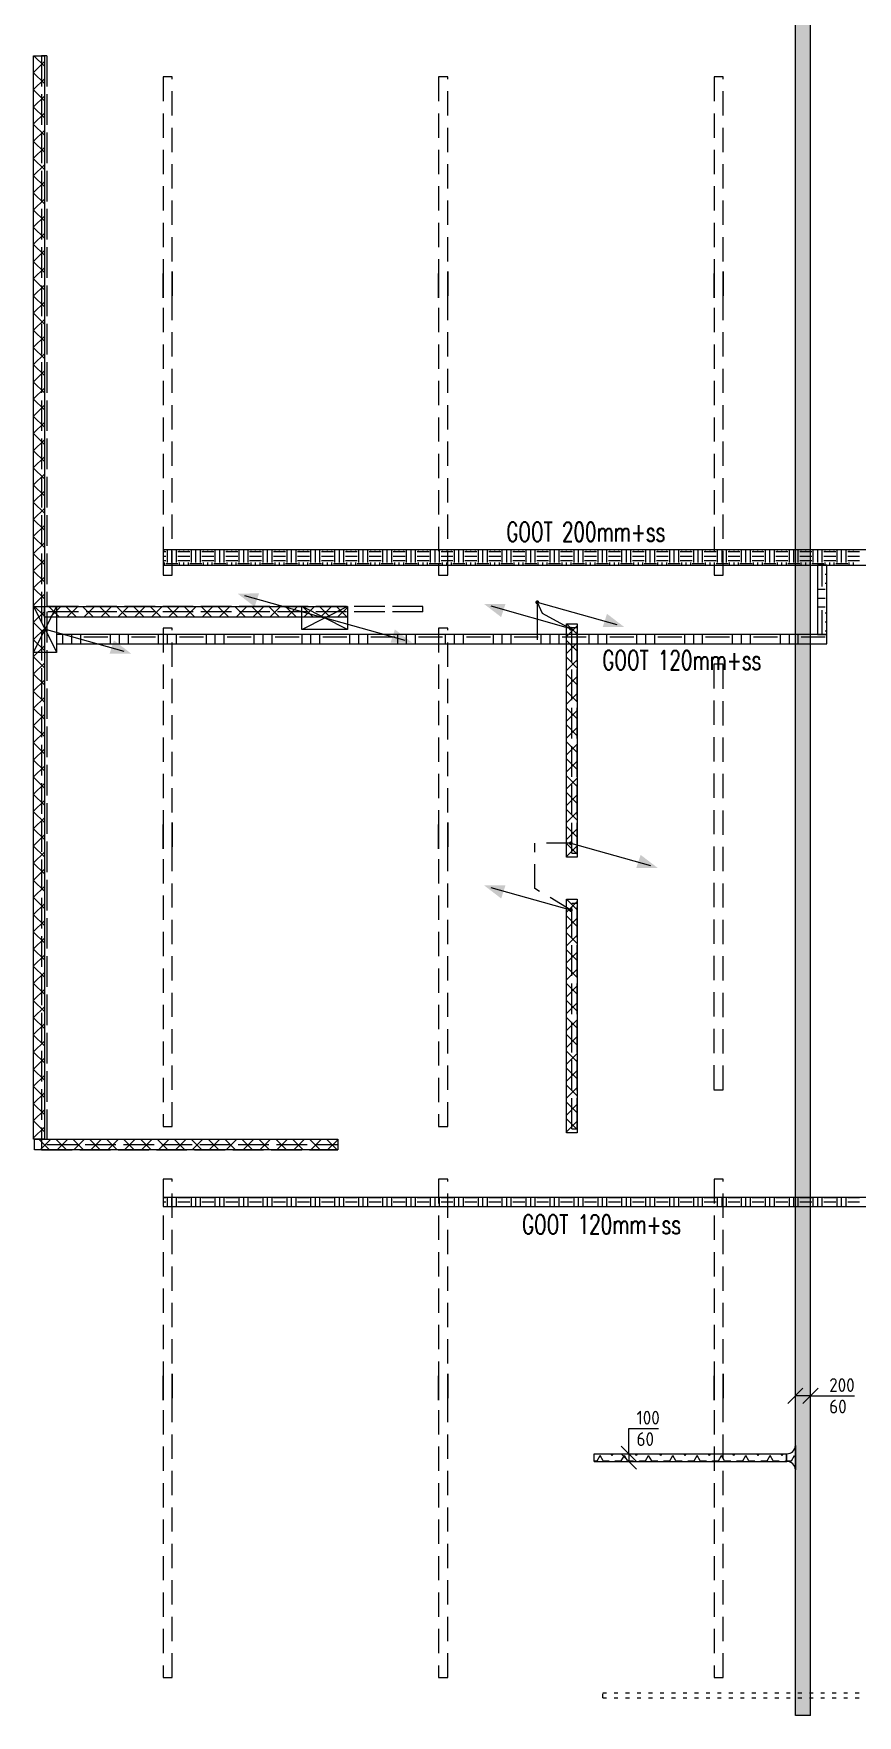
# Model space of a CAD drawing. Header units: millimetres. Extents: x -3262 to 112658, y 0 to 217318.
# Drawn here: x 39773 to 50534, y 37302 to 59273 of the extents above; entities that cross this region are included whole.
import ezdxf

# ---------------------------------------------------------------- set-up
doc = ezdxf.new("R2010")
doc.units = ezdxf.units.MM
doc.header["$LTSCALE"] = 100
for name, pattern in [('E_GOOT3', [5, 4, -1]), ('HIDDEN2', [4.7625, 3.175, -1.5875]), ('SMALL_DASH', [1.5, 0.5, -1])]:
    doc.linetypes.add(name, pattern=pattern)
for name, color, linetype in [('ByLayer', 2, 'Continuous'), ('EL6131--_ENERGIEBEDR (1996)', 2, 'Continuous'), ('EL6131--_GEBOUWINST (1996)', 2, 'Continuous'), ('EL6131--_KG_D', 3, 'Continuous'), ('EL6131--_WG', 3, 'Continuous'), ('EL6131--_WG_D', 3, 'Continuous'), ('EM6131--_KG', 1, 'Continuous')]:
    doc.layers.add(name, color=color, linetype=linetype)
doc.styles.add('buro-018', font='BUROFONT.shx', dxfattribs={"height": 180})
doc.styles.add('CofelyArial', font='arial.ttf')
doc.styles.add('ROMANS', font='ROMANS', dxfattribs={"width": 0.7})
doc.styles.add('STABICAD-018', font='ISOCP.SHX', dxfattribs={"height": 1.8})
pattern_1 = [(0, (-45973.97, 1445.56), (0, 137.48153), [79.375, -79.375]), (60, (-45973.97, 1445.56), (-119.0625, 68.74077), [79.375, -79.375]), (120, (-45934.28, 1514.3), (-119.0625, -68.74077), [79.375, -79.375])]

# ---------------------------------------------------------------- blocks, each defined once
blk = doc.blocks.new('*X65')
at = {"color": 0}
for p, q in [((27466, 35781), (27500, 35781)), ((27480, 35605), (27480, 35762)), ((27500, 35742), (27656, 35742)), ((27500, 35684), (27656, 35684)), ((27500, 35625), (27656, 35625)), ((27520, 35762), (27520, 35800)), ((27520, 35449), (27520, 35605)), ((27578, 35762), (27578, 35800)), ((27578, 35449), (27578, 35605)), ((27637, 35762), (27637, 35800)), ((27637, 35449), (27637, 35605)), ((27656, 35781), (27666, 35781)), ((27466, 35586), (27500, 35586)), ((27466, 35527), (27500, 35527)), ((27466, 35469), (27500, 35469)), ((27480, 35293), (27480, 35449)), ((27500, 35430), (27656, 35430)), ((27656, 35586), (27666, 35586)), ((27656, 35527), (27666, 35527)), ((27656, 35469), (27666, 35469)), ((27466, 35273), (27500, 35273)), ((27466, 35215), (27500, 35215)), ((27466, 35156), (27500, 35156)), ((27500, 35371), (27656, 35371)), ((27500, 35312), (27656, 35312)), ((27520, 35137), (27520, 35293)), ((27578, 35137), (27578, 35293)), ((27637, 35137), (27637, 35293)), ((27656, 35273), (27666, 35273)), ((27656, 35215), (27666, 35215)), ((27656, 35156), (27666, 35156)), ((27466, 34961), (27500, 34961)), ((27480, 34980), (27480, 35137)), ((27500, 35117), (27656, 35117)), ((27500, 35059), (27656, 35059)), ((27500, 35000), (27656, 35000)), ((27520, 34824), (27520, 34980)), ((27578, 34824), (27578, 34980)), ((27637, 34824), (27637, 34980)), ((27656, 34961), (27666, 34961)), ((27466, 34902), (27500, 34902)), ((27466, 34844), (27500, 34844)), ((27480, 34668), (27480, 34824)), ((27500, 34805), (27656, 34805)), ((27500, 34746), (27656, 34746)), ((27656, 34902), (27666, 34902)), ((27656, 34844), (27666, 34844)), ((27466, 34648), (27500, 34648)), ((27466, 34590), (27500, 34590)), ((27466, 34531), (27500, 34531)), ((27480, 34355), (27480, 34512)), ((27500, 34688), (27656, 34688)), ((27520, 34512), (27520, 34668)), ((27578, 34512), (27578, 34668)), ((27637, 34512), (27637, 34668)), ((27656, 34648), (27666, 34648)), ((27656, 34590), (27666, 34590)), ((27656, 34531), (27666, 34531)), ((27466, 34336), (27500, 34336)), ((27466, 34277), (27500, 34277)), ((27500, 34492), (27656, 34492)), ((27500, 34434), (27656, 34434)), ((27500, 34375), (27656, 34375)), ((27520, 34199), (27520, 34355)), ((27578, 34199), (27578, 34355)), ((27637, 34199), (27637, 34355)), ((27656, 34336), (27666, 34336)), ((27656, 34277), (27666, 34277)), ((27466, 34219), (27500, 34219)), ((27480, 34043), (27480, 34199)), ((27500, 34180), (27656, 34180)), ((27500, 34121), (27656, 34121)), ((27500, 34062), (27656, 34062)), ((27656, 34219), (27666, 34219)), ((27466, 34023), (27500, 34023)), ((27466, 33965), (27500, 33965)), ((27466, 33906), (27500, 33906)), ((27480, 33730), (27480, 33887)), ((27500, 33867), (27656, 33867)), ((27520, 33887), (27520, 34043)), ((27578, 33887), (27578, 34043)), ((27637, 33887), (27637, 34043)), ((27656, 34023), (27666, 34023)), ((27656, 33965), (27666, 33965)), ((27656, 33906), (27666, 33906)), ((27466, 33711), (27500, 33711)), ((27466, 33652), (27500, 33652)), ((27500, 33809), (27656, 33809)), ((27500, 33750), (27656, 33750)), ((27520, 33574), (27520, 33730)), ((27578, 33574), (27578, 33730)), ((27637, 33574), (27637, 33730)), ((27656, 33711), (27666, 33711)), ((27656, 33652), (27666, 33652)), ((27466, 33594), (27500, 33594)), ((27466, 33398), (27500, 33398)), ((27480, 33418), (27480, 33574)), ((27500, 33555), (27656, 33555)), ((27500, 33496), (27656, 33496)), ((27500, 33438), (27656, 33438)), ((27520, 33262), (27520, 33418)), ((27578, 33262), (27578, 33418)), ((27637, 33262), (27637, 33418)), ((27656, 33594), (27666, 33594)), ((27656, 33398), (27666, 33398)), ((27466, 33340), (27500, 33340)), ((27466, 33281), (27500, 33281)), ((27480, 33105), (27480, 33262)), ((27500, 33242), (27656, 33242)), ((27500, 33184), (27656, 33184)), ((27656, 33340), (27666, 33340)), ((27656, 33281), (27666, 33281)), ((27466, 33086), (27500, 33086)), ((27466, 33027), (27500, 33027)), ((27466, 32969), (27500, 32969)), ((27500, 33125), (27656, 33125)), ((27520, 32949), (27520, 33105)), ((27578, 32949), (27578, 33105)), ((27637, 32949), (27637, 33105)), ((27656, 33086), (27666, 33086)), ((27656, 33027), (27666, 33027)), ((27656, 32969), (27666, 32969)), ((27466, 32773), (27500, 32773)), ((27480, 32793), (27480, 32949)), ((27500, 32930), (27656, 32930)), ((27500, 32871), (27656, 32871)), ((27500, 32812), (27656, 32812)), ((27520, 32637), (27520, 32793)), ((27578, 32637), (27578, 32793)), ((27637, 32637), (27637, 32793)), ((27656, 32773), (27666, 32773)), ((27466, 32715), (27500, 32715)), ((27466, 32656), (27500, 32656)), ((27480, 32480), (27480, 32637)), ((27500, 32617), (27656, 32617)), ((27500, 32559), (27656, 32559)), ((27656, 32715), (27666, 32715)), ((27656, 32656), (27666, 32656)), ((27466, 32461), (27500, 32461)), ((27466, 32402), (27500, 32402)), ((27466, 32344), (27500, 32344)), ((27480, 32168), (27480, 32324)), ((27500, 32500), (27656, 32500)), ((27500, 32305), (27656, 32305)), ((27520, 32324), (27520, 32480)), ((27578, 32324), (27578, 32480)), ((27637, 32324), (27637, 32480)), ((27656, 32461), (27666, 32461)), ((27656, 32402), (27666, 32402)), ((27656, 32344), (27666, 32344)), ((27466, 32148), (27500, 32148)), ((27466, 32090), (27500, 32090)), ((27500, 32246), (27656, 32246)), ((27500, 32188), (27656, 32188)), ((27520, 32012), (27520, 32168)), ((27578, 32012), (27578, 32168)), ((27637, 32012), (27637, 32168)), ((27656, 32148), (27666, 32148)), ((27656, 32090), (27666, 32090)), ((27466, 32031), (27500, 32031)), ((27480, 31855), (27480, 32012)), ((27500, 31992), (27656, 31992)), ((27500, 31934), (27656, 31934)), ((27500, 31875), (27656, 31875)), ((27656, 32031), (27666, 32031)), ((27466, 31836), (27500, 31836)), ((27466, 31777), (27500, 31777)), ((27466, 31719), (27500, 31719)), ((27480, 31543), (27480, 31699)), ((27500, 31680), (27656, 31680)), ((27520, 31699), (27520, 31855)), ((27578, 31699), (27578, 31855)), ((27637, 31699), (27637, 31855)), ((27656, 31836), (27666, 31836)), ((27656, 31777), (27666, 31777)), ((27656, 31719), (27666, 31719)), ((27466, 31523), (27500, 31523)), ((27466, 31465), (27500, 31465)), ((27500, 31621), (27656, 31621)), ((27500, 31562), (27656, 31562)), ((27520, 31387), (27520, 31543)), ((27578, 31387), (27578, 31543)), ((27637, 31387), (27637, 31543)), ((27656, 31523), (27666, 31523)), ((27656, 31465), (27666, 31465)), ((27466, 31406), (27500, 31406)), ((27466, 31211), (27500, 31211)), ((27480, 31230), (27480, 31387)), ((27500, 31367), (27656, 31367)), ((27500, 31309), (27656, 31309)), ((27500, 31250), (27656, 31250)), ((27520, 31074), (27520, 31230)), ((27578, 31074), (27578, 31230)), ((27637, 31074), (27637, 31230)), ((27656, 31406), (27666, 31406)), ((27656, 31211), (27666, 31211)), ((27466, 31152), (27500, 31152)), ((27466, 31094), (27500, 31094)), ((27480, 30918), (27480, 31074)), ((27500, 31055), (27656, 31055)), ((27500, 30996), (27656, 30996)), ((27656, 31152), (27666, 31152)), ((27656, 31094), (27666, 31094)), ((27466, 30898), (27500, 30898)), ((27466, 30840), (27500, 30840)), ((27466, 30781), (27500, 30781)), ((27480, 30605), (27480, 30762)), ((27500, 30938), (27656, 30938)), ((27520, 30762), (27520, 30918)), ((27578, 30762), (27578, 30918)), ((27637, 30762), (27637, 30918)), ((27656, 30898), (27666, 30898)), ((27656, 30840), (27666, 30840)), ((27656, 30781), (27666, 30781)), ((27466, 30586), (27500, 30586)), ((27500, 30742), (27656, 30742)), ((27500, 30684), (27656, 30684)), ((27500, 30625), (27656, 30625)), ((27520, 30449), (27520, 30605)), ((27578, 30449), (27578, 30605)), ((27637, 30449), (27637, 30605)), ((27656, 30586), (27666, 30586)), ((27466, 30527), (27500, 30527)), ((27466, 30469), (27500, 30469)), ((27480, 30293), (27480, 30449)), ((27500, 30430), (27656, 30430)), ((27500, 30371), (27656, 30371)), ((27656, 30527), (27666, 30527)), ((27656, 30469), (27666, 30469)), ((27466, 30273), (27500, 30273)), ((27466, 30215), (27500, 30215)), ((27466, 30156), (27500, 30156)), ((27480, 29980), (27480, 30137)), ((27500, 30312), (27656, 30312)), ((27500, 30117), (27656, 30117)), ((27520, 30137), (27520, 30293)), ((27578, 30137), (27578, 30293)), ((27637, 30137), (27637, 30293)), ((27656, 30273), (27666, 30273)), ((27656, 30215), (27666, 30215)), ((27656, 30156), (27666, 30156)), ((27466, 29961), (27500, 29961)), ((27466, 29902), (27500, 29902)), ((27500, 30059), (27656, 30059)), ((27500, 30000), (27656, 30000)), ((27520, 29824), (27520, 29980)), ((27578, 29824), (27578, 29980)), ((27637, 29824), (27637, 29980)), ((27656, 29961), (27666, 29961)), ((27656, 29902), (27666, 29902)), ((27466, 29844), (27500, 29844)), ((27480, 29668), (27480, 29824)), ((27500, 29805), (27656, 29805)), ((27500, 29746), (27656, 29746)), ((27500, 29688), (27656, 29688)), ((27520, 29512), (27520, 29668)), ((27578, 29512), (27578, 29668)), ((27637, 29512), (27637, 29668)), ((27656, 29844), (27666, 29844)), ((27466, 29648), (27500, 29648)), ((27466, 29590), (27500, 29590)), ((27466, 29531), (27500, 29531)), ((27480, 29355), (27480, 29512)), ((27500, 29492), (27656, 29492)), ((27656, 29648), (27666, 29648)), ((27656, 29590), (27666, 29590)), ((27656, 29531), (27666, 29531)), ((27466, 29336), (27500, 29336)), ((27466, 29277), (27500, 29277)), ((27500, 29434), (27656, 29434)), ((27500, 29375), (27656, 29375)), ((27520, 29199), (27520, 29355)), ((27578, 29199), (27578, 29355)), ((27637, 29199), (27637, 29355)), ((27656, 29336), (27666, 29336)), ((27656, 29277), (27666, 29277)), ((27466, 29219), (27500, 29219)), ((27466, 29023), (27500, 29023)), ((27480, 29043), (27480, 29199)), ((27500, 29180), (27656, 29180)), ((27500, 29121), (27656, 29121)), ((27500, 29062), (27656, 29062)), ((27520, 28887), (27520, 29043)), ((27578, 28887), (27578, 29043)), ((27637, 28887), (27637, 29043)), ((27656, 29219), (27666, 29219)), ((27656, 29023), (27666, 29023)), ((27466, 28965), (27500, 28965)), ((27466, 28906), (27500, 28906)), ((27480, 28730), (27480, 28887)), ((27500, 28867), (27656, 28867)), ((27500, 28809), (27656, 28809)), ((27656, 28965), (27666, 28965)), ((27656, 28906), (27666, 28906)), ((27466, 28711), (27500, 28711)), ((27466, 28652), (27500, 28652)), ((27466, 28594), (27500, 28594)), ((27480, 28418), (27480, 28574)), ((27500, 28750), (27656, 28750)), ((27520, 28574), (27520, 28730)), ((27578, 28574), (27578, 28730)), ((27637, 28574), (27637, 28730)), ((27656, 28711), (27666, 28711)), ((27656, 28652), (27666, 28652)), ((27656, 28594), (27666, 28594)), ((27466, 28398), (27500, 28398)), ((27500, 28555), (27656, 28555)), ((27500, 28496), (27656, 28496)), ((27500, 28438), (27656, 28438)), ((27520, 28262), (27520, 28418)), ((27578, 28262), (27578, 28418)), ((27637, 28262), (27637, 28418)), ((27656, 28398), (27666, 28398)), ((27466, 28340), (27500, 28340)), ((27466, 28281), (27500, 28281)), ((27480, 28105), (27480, 28262)), ((27500, 28242), (27656, 28242)), ((27500, 28184), (27656, 28184)), ((27500, 28125), (27656, 28125)), ((27656, 28340), (27666, 28340)), ((27656, 28281), (27666, 28281)), ((27466, 28086), (27500, 28086)), ((27466, 28027), (27500, 28027)), ((27466, 27969), (27500, 27969)), ((27480, 27793), (27480, 27949)), ((27500, 27930), (27656, 27930)), ((27520, 27949), (27520, 28105)), ((27578, 27949), (27578, 28105)), ((27637, 27949), (27637, 28105)), ((27656, 28086), (27666, 28086)), ((27656, 28027), (27666, 28027)), ((27656, 27969), (27666, 27969)), ((27466, 27773), (27500, 27773)), ((27466, 27715), (27500, 27715)), ((27500, 27871), (27656, 27871)), ((27500, 27812), (27656, 27812)), ((27520, 27637), (27520, 27793)), ((27578, 27637), (27578, 27793)), ((27637, 27637), (27637, 27793)), ((27656, 27773), (27666, 27773)), ((27656, 27715), (27666, 27715)), ((27466, 27656), (27500, 27656)), ((27480, 27480), (27480, 27637)), ((27500, 27617), (27656, 27617)), ((27500, 27559), (27656, 27559)), ((27500, 27500), (27656, 27500)), ((27520, 27324), (27520, 27480)), ((27578, 27324), (27578, 27480)), ((27637, 27324), (27637, 27480)), ((27656, 27656), (27666, 27656)), ((27466, 27461), (27500, 27461)), ((27466, 27402), (27500, 27402)), ((27466, 27344), (27500, 27344)), ((27480, 27168), (27480, 27324)), ((27500, 27305), (27656, 27305)), ((27500, 27246), (27656, 27246)), ((27656, 27461), (27666, 27461)), ((27656, 27402), (27666, 27402)), ((27656, 27344), (27666, 27344)), ((27466, 27148), (27500, 27148)), ((27466, 27090), (27500, 27090)), ((27466, 27031), (27500, 27031)), ((27500, 27188), (27656, 27188)), ((27520, 27012), (27520, 27168)), ((27578, 27012), (27578, 27168)), ((27637, 27012), (27637, 27168)), ((27656, 27148), (27666, 27148)), ((27656, 27090), (27666, 27090)), ((27656, 27031), (27666, 27031)), ((27466, 26836), (27500, 26836)), ((27480, 26855), (27480, 27012)), ((27500, 26992), (27656, 26992)), ((27500, 26934), (27656, 26934)), ((27500, 26875), (27656, 26875)), ((27520, 26699), (27520, 26855)), ((27578, 26699), (27578, 26855)), ((27637, 26699), (27637, 26855)), ((27656, 26836), (27666, 26836)), ((27466, 26777), (27500, 26777)), ((27656, 26777), (27666, 26777))]:
    blk.add_line(p, q, dxfattribs=at)
blk = doc.blocks.new('*X61')
at = {"color": 0}
for p, q in [((49000, 30550), (48860, 30690)), ((48890, 30550), (49030, 30690)), ((49221, 30550), (49081, 30690)), ((49111, 30550), (49251, 30690)), ((49442, 30550), (49302, 30690)), ((49332, 30550), (49472, 30690)), ((49663, 30550), (49523, 30690)), ((49553, 30550), (49693, 30690)), ((49884, 30550), (49744, 30690)), ((49774, 30550), (49914, 30690)), ((50105, 30550), (49965, 30690)), ((49995, 30550), (50135, 30690)), ((50326, 30550), (50186, 30690)), ((50216, 30550), (50356, 30690)), ((50546, 30550), (50406, 30690)), ((50437, 30550), (50577, 30690)), ((50767, 30550), (50627, 30690)), ((50658, 30550), (50798, 30690)), ((50988, 30550), (50848, 30690)), ((50879, 30550), (51019, 30690)), ((51209, 30550), (51069, 30690)), ((51100, 30550), (51240, 30690)), ((51430, 30550), (51290, 30690)), ((51321, 30550), (51461, 30690)), ((51651, 30550), (51511, 30690)), ((51542, 30550), (51682, 30690)), ((51872, 30550), (51732, 30690)), ((51763, 30550), (51900, 30687))]:
    blk.add_line(p, q, dxfattribs=at)
blk = doc.blocks.new('NV-1')
at = {"layer": 'ByLayer'}
for p, q in [((0, 4), (7.91, 0)), ((0, 0), (7.91, 4))]:
    blk.add_line(p, q, dxfattribs=at)
blk.add_lwpolyline([(0, 0), (8, 0), (8, 4), (0, 4)], close=True, dxfattribs=at)
blk = doc.blocks.new('PIJL-UIT')
at = {"layer": 'ByLayer', "color": 2}
blk.add_line((0, 0), (2.92, 10.41), dxfattribs=at)
blk.add_solid([(3.23, 11.35), (1.51, 9.11), (3.24, 8.54)], dxfattribs=at)
blk = doc.blocks.new('*X66')
at = {"color": 0}
for p, q in [((19825, 37282), (19965, 37422)), ((19965, 37266), (19825, 37406)), ((19825, 37061), (19965, 37201)), ((19965, 37045), (19825, 37185)), ((19825, 36840), (19965, 36980)), ((19965, 36824), (19825, 36964)), ((19825, 36619), (19965, 36759)), ((19965, 36603), (19825, 36743)), ((19825, 36398), (19965, 36538)), ((19965, 36382), (19825, 36522)), ((19825, 36177), (19965, 36317)), ((19965, 36162), (19825, 36302)), ((19825, 35956), (19965, 36096)), ((19965, 35941), (19825, 36081)), ((19825, 35735), (19965, 35875)), ((19965, 35720), (19825, 35860)), ((19825, 35514), (19965, 35654)), ((19965, 35499), (19825, 35639)), ((19825, 35293), (19965, 35433)), ((19965, 35278), (19825, 35418)), ((19825, 35072), (19965, 35212)), ((19965, 35057), (19825, 35197)), ((19825, 34851), (19965, 34991)), ((19965, 34836), (19825, 34976)), ((19825, 34630), (19965, 34770)), ((19965, 34615), (19825, 34755)), ((19825, 34409), (19965, 34549)), ((19965, 34394), (19825, 34534)), ((19825, 34188), (19965, 34328)), ((19965, 34173), (19825, 34313)), ((19825, 33967), (19965, 34107)), ((19965, 33952), (19825, 34092)), ((19825, 33746), (19965, 33886)), ((19965, 33731), (19825, 33871)), ((19825, 33525), (19965, 33665)), ((19958, 33517), (19825, 33650))]:
    blk.add_line(p, q, dxfattribs=at)
blk = doc.blocks.new('*X67')
at = {"color": 0}
for p, q in [((26438, 37109), (26558, 37109)), ((26438, 36992), (26558, 36992)), ((26438, 36875), (26558, 36875)), ((26523, 36523), (26523, 36836)), ((26438, 36484), (26558, 36484)), ((26438, 36367), (26558, 36367)), ((26438, 36250), (26558, 36250)), ((26523, 35898), (26523, 36211)), ((26438, 35859), (26558, 35859)), ((26438, 35742), (26558, 35742)), ((26438, 35625), (26558, 35625)), ((26523, 35273), (26523, 35586)), ((26438, 35234), (26558, 35234)), ((26438, 35117), (26558, 35117)), ((26438, 35000), (26558, 35000)), ((26523, 34648), (26523, 34961)), ((26438, 34609), (26558, 34609)), ((26438, 34492), (26558, 34492)), ((26438, 34375), (26558, 34375)), ((26523, 34023), (26523, 34336)), ((26438, 33984), (26558, 33984)), ((26438, 33867), (26558, 33867)), ((26438, 33750), (26558, 33750)), ((26523, 33398), (26523, 33711)), ((26438, 33359), (26558, 33359)), ((26438, 33242), (26558, 33242)), ((26438, 33125), (26558, 33125)), ((26523, 32773), (26523, 33086)), ((26438, 32734), (26558, 32734)), ((26438, 32617), (26558, 32617)), ((26438, 32500), (26558, 32500)), ((26523, 32148), (26523, 32461)), ((26438, 32109), (26558, 32109)), ((26438, 31992), (26558, 31992)), ((26438, 31875), (26558, 31875)), ((26523, 31523), (26523, 31836)), ((26438, 31484), (26558, 31484)), ((26438, 31367), (26558, 31367)), ((26438, 31250), (26558, 31250)), ((26523, 30898), (26523, 31211)), ((26438, 30859), (26558, 30859)), ((26438, 30742), (26558, 30742)), ((26438, 30625), (26558, 30625)), ((26523, 30273), (26523, 30586)), ((26438, 30234), (26558, 30234)), ((26438, 30117), (26558, 30117)), ((26438, 30000), (26558, 30000)), ((26523, 29648), (26523, 29961)), ((26438, 29609), (26558, 29609)), ((26438, 29492), (26558, 29492)), ((26438, 29375), (26558, 29375)), ((26523, 29023), (26523, 29336)), ((26438, 28984), (26558, 28984)), ((26438, 28867), (26558, 28867)), ((26438, 28750), (26558, 28750)), ((26523, 28398), (26523, 28711)), ((26438, 28359), (26558, 28359)), ((26438, 28242), (26558, 28242)), ((26438, 28125), (26558, 28125)), ((26523, 27773), (26523, 28086)), ((26438, 27734), (26558, 27734)), ((26438, 27617), (26558, 27617)), ((26438, 27500), (26558, 27500)), ((26523, 27148), (26523, 27461))]:
    blk.add_line(p, q, dxfattribs=at)
blk = doc.blocks.new('*X68')
at = {"color": 0}
for p, q in [((26914, 27148), (26914, 27248)), ((27031, 27148), (27031, 27248)), ((27148, 27148), (27148, 27248)), ((26562, 27188), (26875, 27188)), ((26602, 27128), (26602, 27148)), ((26719, 27128), (26719, 27148)), ((26836, 27128), (26836, 27148)), ((27188, 27188), (27466, 27188)), ((27227, 27128), (27227, 27148)), ((27344, 27128), (27344, 27148)), ((27461, 27128), (27461, 27148))]:
    blk.add_line(p, q, dxfattribs=at)
blk = doc.blocks.new('*X70')
at = {"color": 0}
for p, q in [((19084, 35742), (19204, 35742)), ((19084, 35684), (19204, 35684)), ((19084, 35625), (19204, 35625)), ((19141, 35762), (19141, 35800)), ((19141, 35449), (19141, 35605)), ((19199, 35762), (19199, 35800)), ((19199, 35449), (19199, 35605)), ((19084, 35430), (19204, 35430)), ((19084, 35371), (19204, 35371)), ((19084, 35312), (19204, 35312)), ((19141, 35137), (19141, 35293)), ((19199, 35137), (19199, 35293)), ((19084, 35117), (19204, 35117)), ((19084, 35059), (19204, 35059)), ((19084, 35000), (19204, 35000)), ((19141, 34824), (19141, 34980)), ((19199, 34824), (19199, 34980)), ((19084, 34805), (19204, 34805)), ((19084, 34746), (19204, 34746)), ((19084, 34688), (19204, 34688)), ((19141, 34512), (19141, 34668)), ((19199, 34512), (19199, 34668)), ((19084, 34492), (19204, 34492)), ((19084, 34434), (19204, 34434)), ((19084, 34375), (19204, 34375)), ((19141, 34199), (19141, 34355)), ((19199, 34199), (19199, 34355)), ((19084, 34180), (19204, 34180)), ((19084, 34121), (19204, 34121)), ((19084, 34062), (19204, 34062)), ((19084, 33867), (19204, 33867)), ((19141, 33887), (19141, 34043)), ((19199, 33887), (19199, 34043)), ((19084, 33809), (19204, 33809)), ((19084, 33750), (19204, 33750)), ((19141, 33574), (19141, 33730)), ((19199, 33574), (19199, 33730)), ((19084, 33555), (19204, 33555)), ((19084, 33496), (19204, 33496)), ((19084, 33438), (19204, 33438)), ((19141, 33262), (19141, 33418)), ((19199, 33262), (19199, 33418)), ((19084, 33242), (19204, 33242)), ((19084, 33184), (19204, 33184)), ((19084, 33125), (19204, 33125)), ((19141, 32949), (19141, 33105)), ((19199, 32949), (19199, 33105)), ((19084, 32930), (19204, 32930)), ((19084, 32871), (19204, 32871)), ((19084, 32812), (19204, 32812)), ((19141, 32637), (19141, 32793)), ((19199, 32637), (19199, 32793)), ((19084, 32617), (19204, 32617)), ((19084, 32559), (19204, 32559)), ((19084, 32500), (19204, 32500)), ((19084, 32305), (19204, 32305)), ((19141, 32324), (19141, 32480)), ((19199, 32324), (19199, 32480)), ((19084, 32246), (19204, 32246)), ((19084, 32188), (19204, 32188)), ((19141, 32012), (19141, 32168)), ((19199, 32012), (19199, 32168)), ((19084, 31992), (19204, 31992)), ((19084, 31934), (19204, 31934)), ((19084, 31875), (19204, 31875)), ((19084, 31680), (19204, 31680)), ((19141, 31699), (19141, 31855)), ((19199, 31699), (19199, 31855)), ((19084, 31621), (19204, 31621)), ((19084, 31562), (19204, 31562)), ((19141, 31387), (19141, 31543)), ((19199, 31387), (19199, 31543)), ((19084, 31367), (19204, 31367)), ((19084, 31309), (19204, 31309)), ((19084, 31250), (19204, 31250)), ((19141, 31074), (19141, 31230)), ((19199, 31074), (19199, 31230)), ((19084, 31055), (19204, 31055)), ((19084, 30996), (19204, 30996)), ((19084, 30938), (19204, 30938)), ((19141, 30762), (19141, 30918)), ((19199, 30762), (19199, 30918)), ((19084, 30742), (19204, 30742)), ((19084, 30684), (19204, 30684)), ((19084, 30625), (19204, 30625)), ((19141, 30449), (19141, 30605)), ((19199, 30449), (19199, 30605)), ((19084, 30430), (19204, 30430)), ((19084, 30371), (19204, 30371)), ((19084, 30312), (19204, 30312)), ((19084, 30117), (19204, 30117)), ((19141, 30137), (19141, 30293)), ((19199, 30137), (19199, 30293)), ((19084, 30059), (19204, 30059)), ((19084, 30000), (19204, 30000)), ((19141, 29824), (19141, 29980)), ((19199, 29824), (19199, 29980)), ((19084, 29805), (19204, 29805)), ((19084, 29746), (19204, 29746)), ((19084, 29688), (19204, 29688)), ((19141, 29512), (19141, 29668)), ((19199, 29512), (19199, 29668)), ((19084, 29492), (19204, 29492)), ((19084, 29434), (19204, 29434)), ((19084, 29375), (19204, 29375)), ((19141, 29199), (19141, 29355)), ((19199, 29199), (19199, 29355)), ((19084, 29180), (19204, 29180)), ((19084, 29121), (19204, 29121)), ((19084, 29062), (19204, 29062)), ((19141, 28887), (19141, 29043)), ((19199, 28887), (19199, 29043)), ((19084, 28867), (19204, 28867)), ((19084, 28809), (19204, 28809)), ((19084, 28750), (19204, 28750)), ((19141, 28574), (19141, 28730)), ((19199, 28574), (19199, 28730)), ((19084, 28555), (19204, 28555)), ((19084, 28496), (19204, 28496)), ((19084, 28438), (19204, 28438)), ((19141, 28262), (19141, 28418)), ((19199, 28262), (19199, 28418)), ((19084, 28242), (19204, 28242)), ((19084, 28184), (19204, 28184)), ((19084, 28125), (19204, 28125)), ((19084, 27930), (19204, 27930)), ((19141, 27949), (19141, 28105)), ((19199, 27949), (19199, 28105)), ((19084, 27871), (19204, 27871)), ((19084, 27812), (19204, 27812)), ((19141, 27637), (19141, 27793)), ((19199, 27637), (19199, 27793)), ((19084, 27617), (19204, 27617)), ((19084, 27559), (19204, 27559)), ((19084, 27500), (19204, 27500)), ((19141, 27324), (19141, 27480)), ((19199, 27324), (19199, 27480)), ((19084, 27305), (19204, 27305)), ((19084, 27246), (19204, 27246)), ((19084, 27188), (19204, 27188)), ((19141, 27012), (19141, 27168)), ((19199, 27012), (19199, 27168)), ((19084, 26992), (19204, 26992)), ((19084, 26934), (19204, 26934)), ((19084, 26875), (19204, 26875)), ((19141, 26699), (19141, 26855)), ((19199, 26699), (19199, 26855))]:
    blk.add_line(p, q, dxfattribs=at)
blk = doc.blocks.new('*X77')
at = {"color": 0}
for p, q in [((19965, 37477), (19978, 37490)), ((20124, 37350), (19984, 37490)), ((20063, 37350), (20203, 37490)), ((20348, 37350), (20208, 37490)), ((20287, 37350), (20427, 37490)), ((20573, 37350), (20433, 37490)), ((20512, 37350), (20652, 37490)), ((20797, 37350), (20657, 37490)), ((20736, 37350), (20876, 37490)), ((21022, 37350), (20882, 37490)), ((20961, 37350), (21101, 37490)), ((21246, 37350), (21106, 37490)), ((21185, 37350), (21325, 37490)), ((21471, 37350), (21331, 37490)), ((21410, 37350), (21550, 37490)), ((21695, 37350), (21555, 37490)), ((21634, 37350), (21774, 37490)), ((21920, 37350), (21780, 37490)), ((21859, 37350), (21999, 37490)), ((22144, 37350), (22004, 37490)), ((22083, 37350), (22223, 37490)), ((22369, 37350), (22229, 37490)), ((22308, 37350), (22448, 37490)), ((22593, 37350), (22453, 37490)), ((22532, 37350), (22672, 37490)), ((22818, 37350), (22678, 37490)), ((22757, 37350), (22897, 37490)), ((23042, 37350), (22902, 37490)), ((22981, 37350), (23121, 37490)), ((23267, 37350), (23127, 37490)), ((23206, 37350), (23346, 37490)), ((23491, 37350), (23351, 37490)), ((23430, 37350), (23570, 37490)), ((23716, 37350), (23576, 37490)), ((23655, 37350), (23795, 37490)), ((23940, 37350), (23800, 37490)), ((23879, 37350), (24019, 37490)), ((24165, 37350), (24025, 37490)), ((24104, 37350), (24244, 37490)), ((24389, 37350), (24249, 37490)), ((24328, 37350), (24468, 37490)), ((24614, 37350), (24474, 37490)), ((24553, 37350), (24693, 37490)), ((24838, 37350), (24698, 37490)), ((24777, 37350), (24917, 37490)), ((25063, 37350), (24923, 37490)), ((25002, 37350), (25142, 37490)), ((25287, 37350), (25147, 37490)), ((25226, 37350), (25366, 37490)), ((25512, 37350), (25372, 37490)), ((25451, 37350), (25591, 37490)), ((25736, 37350), (25596, 37490)), ((25675, 37350), (25815, 37490)), ((25961, 37350), (25821, 37490)), ((25900, 37350), (26040, 37490)), ((26185, 37350), (26045, 37490)), ((26125, 37350), (26265, 37490)), ((26410, 37350), (26270, 37490)), ((26349, 37350), (26489, 37490)), ((26635, 37350), (26495, 37490)), ((26574, 37350), (26714, 37490)), ((26859, 37350), (26719, 37490)), ((26798, 37350), (26938, 37490)), ((27084, 37350), (26944, 37490)), ((27023, 37350), (27163, 37490)), ((27308, 37350), (27168, 37490)), ((27247, 37350), (27387, 37490)), ((27533, 37350), (27393, 37490)), ((27472, 37350), (27612, 37490)), ((27757, 37350), (27617, 37490)), ((27696, 37350), (27836, 37490)), ((27982, 37350), (27842, 37490)), ((27921, 37350), (28061, 37490)), ((28206, 37350), (28066, 37490)), ((28145, 37350), (28285, 37490)), ((28431, 37350), (28291, 37490)), ((28370, 37350), (28510, 37490)), ((28655, 37350), (28515, 37490)), ((28594, 37350), (28734, 37490)), ((28880, 37350), (28740, 37490)), ((28819, 37350), (28959, 37490)), ((29104, 37350), (28964, 37490)), ((29043, 37350), (29183, 37490)), ((29329, 37350), (29189, 37490)), ((29268, 37350), (29408, 37490)), ((29553, 37350), (29413, 37490)), ((29492, 37350), (29632, 37490)), ((29778, 37350), (29638, 37490)), ((29717, 37350), (29857, 37490)), ((30002, 37350), (29862, 37490)), ((29941, 37350), (30081, 37490)), ((30227, 37350), (30087, 37490)), ((30166, 37350), (30306, 37490)), ((30451, 37350), (30311, 37490)), ((30390, 37350), (30530, 37490)), ((30676, 37350), (30536, 37490)), ((30615, 37350), (30755, 37490)), ((30900, 37350), (30760, 37490)), ((30839, 37350), (30979, 37490)), ((31125, 37350), (30985, 37490)), ((31064, 37350), (31204, 37490)), ((31349, 37350), (31209, 37490)), ((31288, 37350), (31428, 37490)), ((31574, 37350), (31434, 37490)), ((31513, 37350), (31653, 37490)), ((31798, 37350), (31658, 37490)), ((31737, 37350), (31877, 37490)), ((32023, 37350), (31883, 37490)), ((31962, 37350), (32102, 37490)), ((32247, 37350), (32107, 37490)), ((32186, 37350), (32326, 37490)), ((32472, 37350), (32332, 37490)), ((32411, 37350), (32551, 37490)), ((32696, 37350), (32556, 37490)), ((32635, 37350), (32775, 37490)), ((32921, 37350), (32781, 37490)), ((32860, 37350), (33000, 37490)), ((33145, 37350), (33005, 37490)), ((33084, 37350), (33224, 37490)), ((33370, 37350), (33230, 37490)), ((33309, 37350), (33449, 37490)), ((33594, 37350), (33454, 37490)), ((33533, 37350), (33673, 37490)), ((33819, 37350), (33679, 37490)), ((33758, 37350), (33898, 37490)), ((34043, 37350), (33903, 37490)), ((33982, 37350), (34118, 37486))]:
    blk.add_line(p, q, dxfattribs=at)
blk = doc.blocks.new('*U106')
at = {"color": 0, "linetype": 'SMALL_DASH'}
for p, q in [((0, 32, -2700), (6633, 32, -2700)), ((0, -32, -2700), (0, 32, -2700)), ((6633, -32, -2700), (6633, 32, -2700)), ((0, -32, -2700), (6633, -32, -2700))]:
    blk.add_line(p, q, dxfattribs=at)
at = {"color": 1, "style": 'STABICAD-018'}
for tag in ['CODE', 'POSITIONCODE', 'SECTIONCODE']:
    blk.add_attdef(tag, (47207, 37565, 2700), '', height=1.8, dxfattribs=at)
blk = doc.blocks.new('*U107')
at = {"color": 0, "linetype": 'Continuous'}
for p, q in [((0, 100, -2730), (43283, 100, -2730)), ((0, -100, -2730), (0, 100, -2730)), ((0, -100, -2730), (43283, -100, -2730))]:
    blk.add_line(p, q, dxfattribs=at)
at = {"color": 1, "style": 'CofelyArial'}
for tag in ['CODE', 'POSITIONCODE', 'SECTIONCODE']:
    blk.add_attdef(tag, (49824, 37302, 2730), '', height=1.8, dxfattribs=at)
blk = doc.blocks.new('*U159')
at = {"color": 0, "linetype": 'Continuous'}
for p, q in [((-300, -100, -2730), (-100, 100, -2730)), ((0, 0, -2730), (-200, 0, -2730)), ((-100, -100, -2730), (100, 100, -2730)), ((0, 0, -2730), (143, 0, -2730)), ((143, 0, -2730), (572, 0, -2730))]:
    blk.add_line(p, q, dxfattribs=at)
at = {"color": 0, "linetype": 'Continuous', "style": 'STABICAD-018'}
for s, p in [('200', (243, 50, -2730)), ('60', (243, -230, -2730))]:
    blk.add_text(s, height=180, dxfattribs=at).set_placement(p)
at = {"color": 1, "style": 'CofelyArial'}
blk.add_attdef('CODE', (49924, 41477, 2730), '', height=1.8, dxfattribs=at)
blk = doc.blocks.new('*U157')
at = {"color": 0, "linetype": 'Continuous'}
for p, q in [((0, 50, -2730), (2515, 50, -2730)), ((0, -50, -2730), (0, 50, -2730)), ((2515, -50, -2730), (2515, 50, -2730)), ((0, -50, -2730), (2515, -50, -2730))]:
    blk.add_line(p, q, dxfattribs=at)
at = {"color": 1, "style": 'buro-018'}
for tag, p in [('POSITIONCODE', (48351, 40969, 2730)), ('CODE', (47094, 40669, 2730)), ('SECTIONCODE', (47094, 40669, 2730))]:
    blk.add_attdef(tag, p, '', height=1.8, dxfattribs=at)
blk = doc.blocks.new('*U155')
at = {"color": 0, "linetype": 'Continuous'}
for p, q in [((0, -160, -2730), (0, 160, -2730)), ((115, 50, -2730), (110, 50, -2730)), ((115, -50, -2730), (115, 50, -2730)), ((115, -50, -2730), (110, -50, -2730))]:
    blk.add_line(p, q, dxfattribs=at)
for centre, start, end in [((110, 160, -2730), 180, 270), ((110, -160, -2730), 90, 180)]:
    blk.add_arc(centre, 110, start, end, dxfattribs=at)
at = {"color": 1, "style": 'buro-018'}
for tag in ['CODE', 'POSITIONCODE', 'SECTIONCODE']:
    blk.add_attdef(tag, (95698, 39224, 2730), '', height=1.8, dxfattribs=at)
blk = doc.blocks.new('*U158')
at = {"color": 0, "linetype": 'Continuous'}
for p, q in [((0, 0, -2730), (0, 332, -2730)), ((0, 332, -2730), (388, 332, -2730)), ((100, -100, -2730), (-100, 100, -2730)), ((100, -200, -2730), (-100, 0, -2730)), ((0, 0, -2730), (0, -100, -2730))]:
    blk.add_line(p, q, dxfattribs=at)
at = {"color": 0, "linetype": 'Continuous', "style": 'STABICAD-018'}
for s, p in [('100', (100, 382, -2730)), ('60', (100, 102, -2730))]:
    blk.add_text(s, height=180, dxfattribs=at).set_placement(p)
at = {"color": 1, "style": 'buro-018'}
blk.add_attdef('CODE', (47550, 40719, 2730), '', height=1.8, dxfattribs=at)

msp = doc.modelspace()

# ---------------------------------------------------------------- hatches: boundary and pattern name
at = {"layer": 'EL6131--_ENERGIEBEDR (1996)', "linetype": 'Continuous'}
h = msp.add_hatch(dxfattribs=at)
h.set_pattern_fill('STARS', color=1, scale=25)
h.set_pattern_definition([(0, (-34813.85, -78199.66), (0, 137.48153), [79.375, -79.375]), (60, (-34813.85, -78199.66), (-119.0625, 68.74077), [79.375, -79.375]), (120, (-34774.17, -78130.92), (-119.0625, -68.74077), [79.375, -79.375])])
h.paths.add_polyline_path([(49724, 37302), (49924, 37302), (49924, 80585), (49724, 80585)])
at = {"layer": 'EL6131--_ENERGIEBEDR (1996)'}
h = msp.add_hatch(dxfattribs=at)
h.set_pattern_fill('STARS', color=1, scale=25)
h.set_pattern_definition(pattern_1)
h.paths.add_polyline_path([(49609, 40719), (47094, 40719), (47094, 40619), (49609, 40619)])
h = msp.add_hatch(dxfattribs=at)
h.set_pattern_fill('STARS', color=1, scale=25)
h.set_pattern_definition(pattern_1)
h.paths.add_polyline_path([(49724, 40829, -0.414214), (49614, 40719), (49609, 40719), (49609, 40619), (49614, 40619, -0.414214), (49724, 40509)])

# ---------------------------------------------------------------- linework, layer by layer
at = {"layer": 'EL6131--_ENERGIEBEDR (1996)', "color": 2, "linetype": 'Continuous'}
for p, q in [((46353, 51844), (46417, 51702)), ((46417, 51702), (46792, 51499))]:
    msp.add_line(p, q, dxfattribs=at)
at = {"layer": 'EL6131--_ENERGIEBEDR (1996)'}
msp.add_line((46353, 51844), (46353, 51354), dxfattribs=at)
at = {"layer": 'EL6131--_ENERGIEBEDR (1996)', "color": 2, "linetype": 'HIDDEN2'}
for p, q in [((46792, 48695), (46319, 48695)), ((46319, 48104), (46319, 48695)), ((46792, 47823), (46319, 48104))]:
    msp.add_line(p, q, dxfattribs=at)
for points in [[(41583, 56165), (41583, 55821), (41583, 58707), (41463, 58707), (41463, 55821), (41463, 56165), (41463, 52197), (41583, 52197)], [(45183, 56165), (45183, 55821), (45183, 58707), (45063, 58707), (45063, 55821), (45063, 56165), (45063, 52197), (45183, 52197)], [(48783, 56165), (48783, 55821), (48783, 58707), (48663, 58707), (48663, 55821), (48663, 56165), (48663, 52197), (48783, 52197)], [(41583, 48965), (41583, 48621), (41583, 51507), (41463, 51507), (41463, 48621), (41463, 48965), (41463, 44997), (41583, 44997)], [(45183, 48965), (45183, 48621), (45183, 51507), (45063, 51507), (45063, 48621), (45063, 48965), (45063, 44997), (45183, 44997)], [(48779, 45473), (48779, 45473), (48779, 51035), (48659, 51035), (48659, 45473), (48659, 45473), (48659, 45473), (48779, 45473)], [(41583, 41765), (41583, 41421), (41583, 44307), (41463, 44307), (41463, 41421), (41463, 41765), (41463, 37797), (41583, 37797)], [(45183, 41765), (45183, 41421), (45183, 44307), (45063, 44307), (45063, 41421), (45063, 41765), (45063, 37797), (45183, 37797)], [(48783, 41765), (48783, 41421), (48783, 44307), (48663, 44307), (48663, 41421), (48663, 41765), (48663, 37797), (48783, 37797)]]:
    msp.add_lwpolyline(points, close=True, dxfattribs=at)
at = {"layer": 'EL6131--_ENERGIEBEDR (1996)', "color": 2, "linetype": 'Continuous'}
for points in [[(41463, 52330), (54412, 52330), (54612, 52330), (58039, 52330), (58039, 52530), (54612, 52530), (54412, 52530), (41463, 52530), (41463, 52330)], [(40073, 51302), (47958, 51302), (48078, 51302), (50134, 51302), (50134, 51422), (48078, 51422), (47958, 51422), (40073, 51422), (40073, 51302)], [(41463, 43948), (56538, 43948), (56658, 43948), (58289, 43948), (58289, 44068), (56658, 44068), (56538, 44068), (41463, 44068), (41463, 43948)]]:
    msp.add_lwpolyline(points, dxfattribs=at)
at = {"layer": 'EL6131--_ENERGIEBEDR (1996)', "color": 1, "linetype": 'Continuous'}
msp.add_lwpolyline([(50014, 52330), (50014, 51422), (50134, 51422), (50134, 52330), (50014, 52330)], dxfattribs=at)
at = {"layer": 'EL6131--_ENERGIEBEDR (1996)', "const_width": 25}
for points in [[(46353, 51831, 1), (46353, 51856, 1)], [(46792, 51486, 1), (46792, 51511, 1)], [(46792, 48682, 1), (46792, 48707, 1)], [(46792, 47810, 1), (46792, 47835, 1)]]:
    msp.add_lwpolyline(points, format="xyb", close=True, dxfattribs=at)
at = {"layer": 'EL6131--_GEBOUWINST (1996)', "color": 2, "linetype": 'Continuous'}
for points in [[(39773, 44829), (39773, 58982), (39913, 58982), (39913, 44829)], [(43875, 51649), (39913, 51649), (39913, 51789), (43875, 51789)], [(46733, 48514), (46733, 51564), (46873, 51564), (46873, 48514)], [(46733, 44914), (46733, 47964), (46873, 47964), (46873, 44914)], [(43745, 44689), (39782, 44689), (39782, 44829), (43745, 44829)]]:
    msp.add_lwpolyline(points, close=True, dxfattribs=at)
at = {"layer": 'EL6131--_WG', "linetype": 'E_GOOT3'}
for p, q in [((39876, 58982), (39876, 44689)), ((39946, 58982), (39876, 58982)), ((39946, 58982), (39946, 51789)), ((44859, 51789), (39946, 51789)), ((39946, 51719), (39946, 44759)), ((44859, 51719), (39946, 51719)), ((44859, 51719), (44859, 51789)), ((46803, 48564), (46803, 51514)), ((46803, 51514), (46873, 51514)), ((46873, 48564), (46873, 51514)), ((46803, 48564), (46873, 48564)), ((46803, 44964), (46803, 47914)), ((46803, 47914), (46873, 47914)), ((46873, 44964), (46873, 47914)), ((46803, 44964), (46873, 44964)), ((39876, 44689), (43745, 44689)), ((39946, 44759), (43745, 44759)), ((43745, 44759), (43745, 44689))]:
    msp.add_line(p, q, dxfattribs=at)

# ---------------------------------------------------------------- block references
at = {"layer": 'EL6131--_ENERGIEBEDR (1996)', "color": 1, "linetype": 'Continuous', "rotation": 90}
for name in ['*X65', '*X68', '*X67', '*X70']:
    msp.add_blockref(name, (77263, 24864), dxfattribs=at)
at = {"layer": 'EL6131--_ENERGIEBEDR (1996)', "color": 1, "linetype": 'Continuous', "xscale": 100, "yscale": 100, "zscale": 100}
for p, rotation in [((43571, 51635), 90), ((43581, 51640), 270), ((46792, 51499), 90), ((46353, 51844), 270), ((39911, 51497), 270), ((46792, 48695), 270), ((46792, 47823), 90)]:
    msp.add_blockref('PIJL-UIT', p, dxfattribs=dict(at, rotation=rotation))
at = {"layer": 'EL6131--_ENERGIEBEDR (1996)', "color": 2, "linetype": 'Continuous', "xscale": -75, "yscale": 75, "zscale": 75, "rotation": 90}
msp.add_blockref('NV-1', (40073, 51789), dxfattribs=at)
at = {"layer": 'EL6131--_ENERGIEBEDR (1996)', "color": 2, "linetype": 'Continuous', "xscale": -75, "yscale": 75, "zscale": 75}
msp.add_blockref('NV-1', (43875, 51489), dxfattribs=at)
at = {"layer": 'EL6131--_GEBOUWINST (1996)', "color": 1, "linetype": 'Continuous', "rotation": 90}
for name, p in [('*X77', (77263, 24864)), ('*X66', (77393, 31824)), ('*X61', (77423, -336)), ('*X61', (77423, -3936)), ('*X66', (77263, 24864))]:
    msp.add_blockref(name, p, dxfattribs=at)
at = {"layer": 'EL6131--_KG_D', "linetype": 'Continuous'}
for name, p, rotation in [('*U107', (49824, 37302, 2730), 90.00000000000001), ('*U155', (49724, 40669, 2730), 180)]:
    msp.add_blockref(name, p, dxfattribs=dict(at, rotation=rotation))
msp.add_blockref('*U157', (47094, 40669, 2730), dxfattribs=at)
at = {"layer": 'EL6131--_WG_D', "linetype": 'SMALL_DASH'}
msp.add_blockref('*U106', (47207, 37565, 2580), dxfattribs=at)
at = {"layer": 'EM6131--_KG', "linetype": 'Continuous'}
for name, p in [('*U159', (49924, 41477, 2730)), ('*U158', (47550, 40719, 2730))]:
    msp.add_blockref(name, p, dxfattribs=at)

# ---------------------------------------------------------------- texts
at = {"layer": 'EL6131--_ENERGIEBEDR (1996)', "color": 1, "linetype": 'Continuous', "style": 'ROMANS', "width": 0.7}
for s, p in [('GOOT 200mm+ss', (45948, 52639)), ('GOOT 120mm+ss', (47202, 50963)), ('GOOT 120mm+ss', (46153, 43591))]:
    msp.add_text(s, height=250, dxfattribs=at).set_placement(p)

doc.saveas('drawing.dxf')
